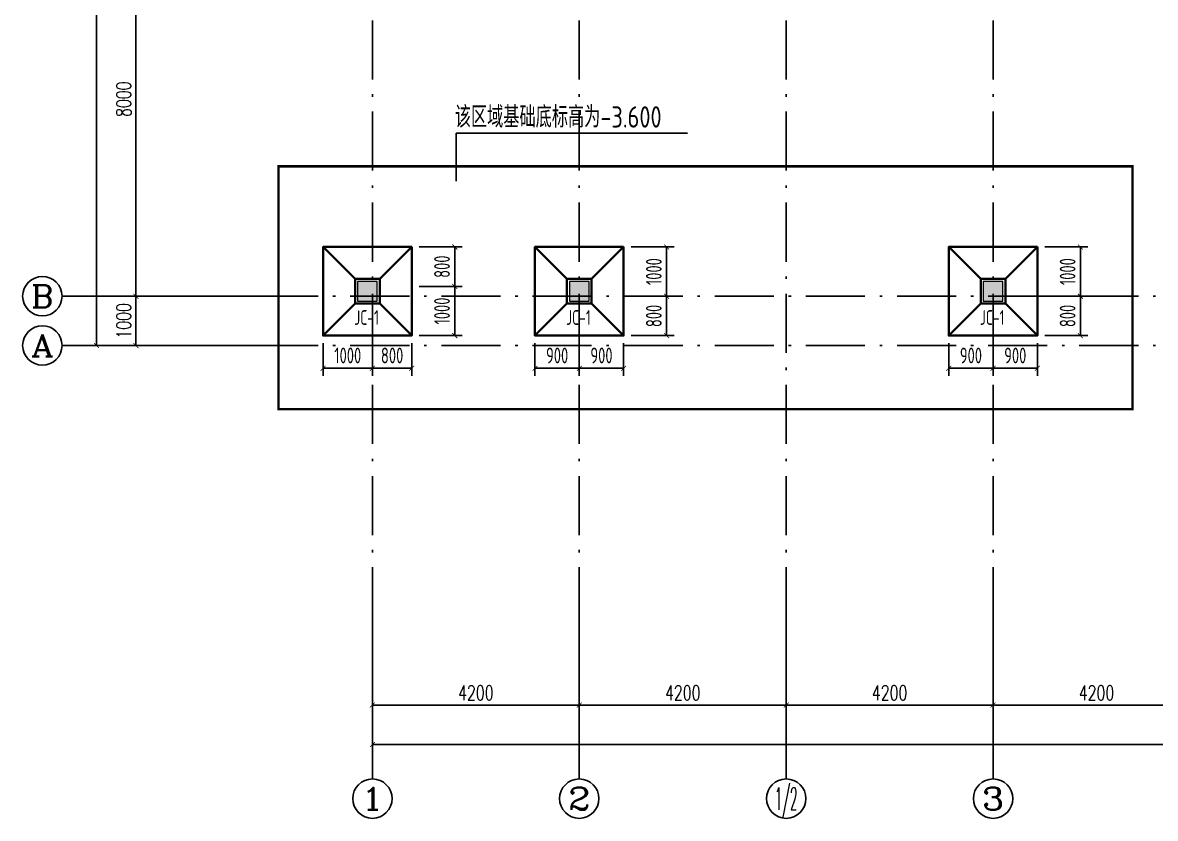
# Model space of a CAD drawing. Extents: x 169490 to 7584583, y -2399407 to 1374371.
# Drawn here: x 1391180 to 1414174, y 816511 to 832665 of the extents above; entities that cross this region are included whole.
import ezdxf
from ezdxf.enums import TextEntityAlignment as Align

# ---------------------------------------------------------------- set-up
doc = ezdxf.new("R2010")
doc.units = 0
doc.header["$LTSCALE"] = 100
for name, pattern in [('D3轴线点划线', [18.5, 12, -3, 0.5, -3]), ('DIVIDE2', [15.875, 6.35, -3.175, 0, -3.175, 0, -3.175]), ('HIDDEN', [0.375, 0.25, -0.125])]:
    doc.linetypes.add(name, pattern=pattern)
doc.layers.get('0').update_dxf_attribs({"linetype": 'CONTINUOUS'})
doc.layers.get('DEFPOINTS').update_dxf_attribs({"linetype": 'CONTINUOUS'})
for name, color, linetype in [('0P-标字', 7, 'CONTINUOUS'), ('10', 7, 'DIVIDE2'), ('AXIS', 3, 'CONTINUOUS'), ('AXIS_TEXT', 4, 'CONTINUOUS'), ('C-AXIS(轴号)', 3, 'CONTINUOUS'), ('C-AXIS-T(字)', 7, 'CONTINUOUS'), ('C-DOTE', 8, 'D3轴线点划线'), ('PUB_DIM', 3, 'CONTINUOUS'), ('PUB_TEXT', 4, 'CONTINUOUS'), ('S-COLU-HATCH', 251, 'CONTINUOUS'), ('S-SLAB-DIM', 92, 'CONTINUOUS')]:
    doc.layers.add(name, color=color, linetype=linetype)
doc.layers.add('S-COLU-LINE1', color=6, linetype='CONTINUOUS', lineweight=18)
doc.layers.add('独基', color=110, linetype='CONTINUOUS', lineweight=35)
doc.styles.add('_HZDX', font='tssdeng.shx', dxfattribs={"width": 0.8, "bigfont": 'tssdchn.shx'})
doc.styles.add('_TCH_AXIS', font='COMPLEX', dxfattribs={"bigfont": 'GBCBIG'})
doc.styles.add('_TCH_DIM_T3', font='SIMPLEX.shx', dxfattribs={"width": 0.705882, "bigfont": 'GBCBIG.shx'})
doc.styles.add('COMPLEX', font='COMPLEX')
doc.styles.add('TSSD_Dimension', font='Tssdeng.shx', dxfattribs={"width": 0.7, "bigfont": 'tssdchn.shx'})
doc.styles.add('X', font='tssdeng.shx', dxfattribs={"width": 0.7, "bigfont": 'hztxt.shx'})
doc.dimstyles.new('_TCH_ARCH&&100', dxfattribs={"dimtxt": 297.5, "dimasz": 100, "dimexe": 250, "dimexo": 300, "dimgap": 100, "dimtad": 1, "dimdec": 0, "dimzin": 0, "dimdsep": 46, "dimtxsty": '_TCH_DIM_T3', "dimblk": 'ARCHTICK', "dimcen": 0.09, "dimclrt": 7, "dimazin": 2, "dimtfac": 1, "dimtdec": 0, "dimtix": 1, "dimtmove": 2, "dimatfit": 3, "dimfxl": 1, "dimtolj": 1, "dimtzin": 0, "dimarcsym": 0})
doc.dimstyles.new('TSSD_100_100$0', dxfattribs={"dimtxt": 320, "dimasz": 100, "dimexe": 150, "dimexo": 150, "dimgap": 100, "dimtad": 1, "dimdec": 0, "dimzin": 0, "dimdsep": 46, "dimtxsty": 'TSSD_Dimension', "dimblk": 'ARCHTICK', "dimcen": 0, "dimclrt": 7, "dimadec": 1, "dimazin": 0, "dimtfac": 1, "dimtdec": 0, "dimtix": 1, "dimtmove": 2, "dimatfit": 3, "dimldrblk": '_TSDBK', "dimfxl": 1, "dimtolj": 1, "dimtzin": 0, "dimarcsym": 0})

# ---------------------------------------------------------------- blocks, each defined once
blk = doc.blocks.new('_ARCHTICK')
at = {"const_width": 0.15}
blk.add_lwpolyline([(-0.5, -0.5), (0.5, 0.5)], dxfattribs=at)
blk = doc.blocks.new('*D408')
at = {"layer": 'AXIS', "color": 0, "lineweight": -2, "transparency": 16777216}
for p, q in [((1398280, 821011), (1398280, 817761)), ((1453280, 821011), (1453280, 817761)), ((1398280, 818011), (1453280, 818011))]:
    blk.add_line(p, q, dxfattribs=at)
at = {"layer": 'DEFPOINTS', "color": 0, "transparency": 16777216}
for p in [(1398280, 821311), (1453280, 821311), (1453280, 818011)]:
    blk.add_point(p, dxfattribs=at)
at = {"layer": 'AXIS', "color": 0, "lineweight": -2, "transparency": 16777216, "xscale": 100, "yscale": 100, "zscale": 100, "rotation": 180}
blk.add_blockref('_ARCHTICK', (1398280, 818011), dxfattribs=at)
at = {"layer": 'AXIS', "color": 0, "lineweight": -2, "transparency": 16777216, "xscale": 100, "yscale": 100, "zscale": 100}
blk.add_blockref('_ARCHTICK', (1453280, 818011), dxfattribs=at)
at = {"layer": 'AXIS', "color": 7, "transparency": 16777216, "insert": (1425780, 818260), "char_height": 297.5, "attachment_point": 5, "style": '_TCH_DIM_T3'}
blk.add_mtext('\\A1;55000', dxfattribs=at)
blk = doc.blocks.new('*D416')
at = {"layer": 'AXIS', "color": 0, "lineweight": -2, "transparency": 16777216}
for p, q in [((1410880, 821011), (1410880, 818561)), ((1415080, 821011), (1415080, 818561)), ((1410880, 818811), (1415080, 818811))]:
    blk.add_line(p, q, dxfattribs=at)
at = {"layer": 'DEFPOINTS', "color": 0, "transparency": 16777216}
for p in [(1410880, 821311), (1415080, 821311), (1415080, 818811)]:
    blk.add_point(p, dxfattribs=at)
at = {"layer": 'AXIS', "color": 0, "lineweight": -2, "transparency": 16777216, "xscale": 100, "yscale": 100, "zscale": 100, "rotation": 180}
blk.add_blockref('_ARCHTICK', (1410880, 818811), dxfattribs=at)
at = {"layer": 'AXIS', "color": 0, "lineweight": -2, "transparency": 16777216, "xscale": 100, "yscale": 100, "zscale": 100}
blk.add_blockref('_ARCHTICK', (1415080, 818811), dxfattribs=at)
at = {"layer": 'AXIS', "color": 7, "transparency": 16777216, "insert": (1412980, 819060), "char_height": 297.5, "attachment_point": 5, "style": '_TCH_DIM_T3'}
blk.add_mtext('\\A1;4200', dxfattribs=at)
blk = doc.blocks.new('*D417')
at = {"layer": 'AXIS', "color": 0, "lineweight": -2, "transparency": 16777216}
for p, q in [((1406680, 821011), (1406680, 818561)), ((1410880, 821011), (1410880, 818561)), ((1406680, 818811), (1410880, 818811))]:
    blk.add_line(p, q, dxfattribs=at)
at = {"layer": 'DEFPOINTS', "color": 0, "transparency": 16777216}
for p in [(1406680, 821311), (1410880, 821311), (1410880, 818811)]:
    blk.add_point(p, dxfattribs=at)
at = {"layer": 'AXIS', "color": 0, "lineweight": -2, "transparency": 16777216, "xscale": 100, "yscale": 100, "zscale": 100, "rotation": 180}
blk.add_blockref('_ARCHTICK', (1406680, 818811), dxfattribs=at)
at = {"layer": 'AXIS', "color": 0, "lineweight": -2, "transparency": 16777216, "xscale": 100, "yscale": 100, "zscale": 100}
blk.add_blockref('_ARCHTICK', (1410880, 818811), dxfattribs=at)
at = {"layer": 'AXIS', "color": 7, "transparency": 16777216, "insert": (1408780, 819060), "char_height": 297.5, "attachment_point": 5, "style": '_TCH_DIM_T3'}
blk.add_mtext('\\A1;4200', dxfattribs=at)
blk = doc.blocks.new('*D418')
at = {"layer": 'AXIS', "color": 0, "lineweight": -2, "transparency": 16777216}
for p, q in [((1402480, 821011), (1402480, 818561)), ((1406680, 821011), (1406680, 818561)), ((1402480, 818811), (1406680, 818811))]:
    blk.add_line(p, q, dxfattribs=at)
at = {"layer": 'DEFPOINTS', "color": 0, "transparency": 16777216}
for p in [(1402480, 821311), (1406680, 821311), (1406680, 818811)]:
    blk.add_point(p, dxfattribs=at)
at = {"layer": 'AXIS', "color": 0, "lineweight": -2, "transparency": 16777216, "xscale": 100, "yscale": 100, "zscale": 100, "rotation": 180}
blk.add_blockref('_ARCHTICK', (1402480, 818811), dxfattribs=at)
at = {"layer": 'AXIS', "color": 0, "lineweight": -2, "transparency": 16777216, "xscale": 100, "yscale": 100, "zscale": 100}
blk.add_blockref('_ARCHTICK', (1406680, 818811), dxfattribs=at)
at = {"layer": 'AXIS', "color": 7, "transparency": 16777216, "insert": (1404580, 819060), "char_height": 297.5, "attachment_point": 5, "style": '_TCH_DIM_T3'}
blk.add_mtext('\\A1;4200', dxfattribs=at)
blk = doc.blocks.new('*D419')
at = {"layer": 'AXIS', "color": 0, "lineweight": -2, "transparency": 16777216}
for p, q in [((1398280, 821011), (1398280, 818561)), ((1402480, 821011), (1402480, 818561)), ((1398280, 818811), (1402480, 818811))]:
    blk.add_line(p, q, dxfattribs=at)
at = {"layer": 'DEFPOINTS', "color": 0, "transparency": 16777216}
for p in [(1398280, 821311), (1402480, 821311), (1402480, 818811)]:
    blk.add_point(p, dxfattribs=at)
at = {"layer": 'AXIS', "color": 0, "lineweight": -2, "transparency": 16777216, "xscale": 100, "yscale": 100, "zscale": 100, "rotation": 180}
blk.add_blockref('_ARCHTICK', (1398280, 818811), dxfattribs=at)
at = {"layer": 'AXIS', "color": 0, "lineweight": -2, "transparency": 16777216, "xscale": 100, "yscale": 100, "zscale": 100}
blk.add_blockref('_ARCHTICK', (1402480, 818811), dxfattribs=at)
at = {"layer": 'AXIS', "color": 7, "transparency": 16777216, "insert": (1400380, 819060), "char_height": 297.5, "attachment_point": 5, "style": '_TCH_DIM_T3'}
blk.add_mtext('\\A1;4200', dxfattribs=at)
blk = doc.blocks.new('*D438')
at = {"layer": 'AXIS', "color": 0, "lineweight": -2, "transparency": 16777216}
for p, q in [((1395680, 843511), (1392430, 843511)), ((1392680, 826111), (1392680, 843511)), ((1395680, 826111), (1392430, 826111))]:
    blk.add_line(p, q, dxfattribs=at)
at = {"layer": 'DEFPOINTS', "color": 0, "transparency": 16777216}
for p in [(1392680, 843511), (1395980, 843511), (1395980, 826111)]:
    blk.add_point(p, dxfattribs=at)
at = {"layer": 'AXIS', "color": 0, "lineweight": -2, "transparency": 16777216, "xscale": 100, "yscale": 100, "zscale": 100}
for p, rotation in [((1392680, 843511), 90), ((1392680, 826111), 270)]:
    blk.add_blockref('_ARCHTICK', p, dxfattribs=dict(at, rotation=rotation))
at = {"layer": 'AXIS', "color": 7, "transparency": 16777216, "insert": (1392431, 834811), "char_height": 297.5, "attachment_point": 5, "rotation": 90, "style": '_TCH_DIM_T3'}
blk.add_mtext('\\A1;17400', dxfattribs=at)
blk = doc.blocks.new('*D441')
at = {"layer": 'AXIS', "color": 0, "lineweight": -2, "transparency": 16777216}
for p, q in [((1395680, 835111), (1393230, 835111)), ((1393480, 827111), (1393480, 835111)), ((1395680, 827111), (1393230, 827111))]:
    blk.add_line(p, q, dxfattribs=at)
at = {"layer": 'DEFPOINTS', "color": 0, "transparency": 16777216}
for p in [(1393480, 835111), (1395980, 835111), (1395980, 827111)]:
    blk.add_point(p, dxfattribs=at)
at = {"layer": 'AXIS', "color": 0, "lineweight": -2, "transparency": 16777216, "xscale": 100, "yscale": 100, "zscale": 100}
for p, rotation in [((1393480, 835111), 90), ((1393480, 827111), 270)]:
    blk.add_blockref('_ARCHTICK', p, dxfattribs=dict(at, rotation=rotation))
at = {"layer": 'AXIS', "color": 7, "transparency": 16777216, "insert": (1393231, 831111), "char_height": 297.5, "attachment_point": 5, "rotation": 90, "style": '_TCH_DIM_T3'}
blk.add_mtext('\\A1;8000', dxfattribs=at)
blk = doc.blocks.new('*D442')
at = {"layer": 'AXIS', "color": 0, "lineweight": -2, "transparency": 16777216}
for p, q in [((1395680, 827111), (1393230, 827111)), ((1393480, 826111), (1393480, 827111)), ((1395680, 826111), (1393230, 826111))]:
    blk.add_line(p, q, dxfattribs=at)
at = {"layer": 'DEFPOINTS', "color": 0, "transparency": 16777216}
for p in [(1393480, 827111), (1395980, 827111), (1395980, 826111)]:
    blk.add_point(p, dxfattribs=at)
at = {"layer": 'AXIS', "color": 0, "lineweight": -2, "transparency": 16777216, "xscale": 100, "yscale": 100, "zscale": 100}
for p, rotation in [((1393480, 827111), 90), ((1393480, 826111), 270)]:
    blk.add_blockref('_ARCHTICK', p, dxfattribs=dict(at, rotation=rotation))
at = {"layer": 'AXIS', "color": 7, "transparency": 16777216, "insert": (1393231, 826611), "char_height": 297.5, "attachment_point": 5, "rotation": 90, "style": '_TCH_DIM_T3'}
blk.add_mtext('\\A1;1000', dxfattribs=at)
blk = doc.blocks.new('_AXISO')
blk.add_circle((0, 0), 0.5)
at = {"layer": 'AXIS_TEXT', "style": 'COMPLEX', "width": 1.041667}
blk.add_attdef('A', text='', height=0.56, dxfattribs=at).set_placement((-0.25, -0.28), (0.25, -0.28), align=Align.FIT)
blk = doc.blocks.new('*D489')
at = {"layer": 'DEFPOINTS', "color": 0, "ltscale": 10, "transparency": 16777216}
for p in [(1398280, 826311), (1399080, 826311), (1398280, 825648)]:
    blk.add_point(p, dxfattribs=at)
at = {"layer": 'S-SLAB-DIM', "color": 0, "lineweight": -2, "ltscale": 10, "transparency": 16777216}
for p, q in [((1398280, 826161), (1398280, 825498)), ((1399080, 826161), (1399080, 825498)), ((1399080, 825648), (1398280, 825648))]:
    blk.add_line(p, q, dxfattribs=at)
at = {"layer": 'S-SLAB-DIM', "color": 0, "lineweight": -2, "ltscale": 10, "transparency": 16777216, "xscale": 100, "yscale": 100, "zscale": 100, "rotation": 180}
blk.add_blockref('_ARCHTICK', (1398280, 825648), dxfattribs=at)
at = {"layer": 'S-SLAB-DIM', "color": 0, "lineweight": -2, "ltscale": 10, "transparency": 16777216, "xscale": 100, "yscale": 100, "zscale": 100}
blk.add_blockref('_ARCHTICK', (1399080, 825648), dxfattribs=at)
at = {"layer": 'S-SLAB-DIM', "color": 7, "ltscale": 10, "transparency": 16777216, "insert": (1398680, 825908), "char_height": 320, "attachment_point": 5, "style": 'TSSD_Dimension'}
blk.add_mtext('\\A1;800', dxfattribs=at)
blk = doc.blocks.new('_TSDBK')
blk.add_line((-1, 0), (0, 0))
at = {"const_width": 0.5}
blk.add_lwpolyline([(-0.7, -0.7), (0.7, 0.7)], dxfattribs=at)
blk = doc.blocks.new('*D490')
at = {"layer": 'DEFPOINTS', "color": 0, "ltscale": 10, "transparency": 16777216}
for p in [(1399080, 827311), (1399953, 827311), (1399080, 826311)]:
    blk.add_point(p, dxfattribs=at)
at = {"layer": 'S-SLAB-DIM', "color": 0, "lineweight": -2, "ltscale": 10, "transparency": 16777216}
for p, q in [((1399230, 827311), (1400103, 827311)), ((1399953, 826311), (1399953, 827311)), ((1399230, 826311), (1400103, 826311))]:
    blk.add_line(p, q, dxfattribs=at)
at = {"layer": 'S-SLAB-DIM', "color": 0, "lineweight": -2, "ltscale": 10, "transparency": 16777216, "xscale": 100, "yscale": 100, "zscale": 100}
for p, rotation in [((1399953, 827311), 90), ((1399953, 826311), 270)]:
    blk.add_blockref('_ARCHTICK', p, dxfattribs=dict(at, rotation=rotation))
at = {"layer": 'S-SLAB-DIM', "color": 7, "ltscale": 10, "transparency": 16777216, "insert": (1399693, 826811), "char_height": 320, "attachment_point": 5, "rotation": 90, "style": 'TSSD_Dimension'}
blk.add_mtext('\\A1;1000', dxfattribs=at)
blk = doc.blocks.new('*D491')
at = {"layer": 'DEFPOINTS', "color": 0, "ltscale": 10, "transparency": 16777216}
for p in [(1397280, 826311), (1398280, 826311), (1397280, 825648)]:
    blk.add_point(p, dxfattribs=at)
at = {"layer": 'S-SLAB-DIM', "color": 0, "lineweight": -2, "ltscale": 10, "transparency": 16777216}
for p, q in [((1397280, 826161), (1397280, 825498)), ((1398280, 826161), (1398280, 825498)), ((1398280, 825648), (1397280, 825648))]:
    blk.add_line(p, q, dxfattribs=at)
at = {"layer": 'S-SLAB-DIM', "color": 0, "lineweight": -2, "ltscale": 10, "transparency": 16777216, "xscale": 100, "yscale": 100, "zscale": 100, "rotation": 180}
blk.add_blockref('_ARCHTICK', (1397280, 825648), dxfattribs=at)
at = {"layer": 'S-SLAB-DIM', "color": 0, "lineweight": -2, "ltscale": 10, "transparency": 16777216, "xscale": 100, "yscale": 100, "zscale": 100}
blk.add_blockref('_ARCHTICK', (1398280, 825648), dxfattribs=at)
at = {"layer": 'S-SLAB-DIM', "color": 7, "ltscale": 10, "transparency": 16777216, "insert": (1397780, 825908), "char_height": 320, "attachment_point": 5, "style": 'TSSD_Dimension'}
blk.add_mtext('\\A1;1000', dxfattribs=at)
blk = doc.blocks.new('*D492')
at = {"layer": 'DEFPOINTS', "color": 0, "ltscale": 10, "transparency": 16777216}
for p in [(1399080, 828111), (1399953, 828111), (1399080, 827311)]:
    blk.add_point(p, dxfattribs=at)
at = {"layer": 'S-SLAB-DIM', "color": 0, "lineweight": -2, "ltscale": 10, "transparency": 16777216}
for p, q in [((1399230, 828111), (1400103, 828111)), ((1399953, 827311), (1399953, 828111)), ((1399230, 827311), (1400103, 827311))]:
    blk.add_line(p, q, dxfattribs=at)
at = {"layer": 'S-SLAB-DIM', "color": 0, "lineweight": -2, "ltscale": 10, "transparency": 16777216, "xscale": 100, "yscale": 100, "zscale": 100}
for p, rotation in [((1399953, 828111), 90), ((1399953, 827311), 270)]:
    blk.add_blockref('_ARCHTICK', p, dxfattribs=dict(at, rotation=rotation))
at = {"layer": 'S-SLAB-DIM', "color": 7, "ltscale": 10, "transparency": 16777216, "insert": (1399693, 827711), "char_height": 320, "attachment_point": 5, "rotation": 90, "style": 'TSSD_Dimension'}
blk.add_mtext('\\A1;800', dxfattribs=at)
blk = doc.blocks.new('*D493')
at = {"layer": 'DEFPOINTS', "color": 0, "ltscale": 10, "transparency": 16777216}
for p in [(1403380, 827111), (1404253, 827111), (1403380, 826311)]:
    blk.add_point(p, dxfattribs=at)
at = {"layer": 'S-SLAB-DIM', "color": 0, "lineweight": -2, "ltscale": 10, "transparency": 16777216}
for p, q in [((1403530, 827111), (1404403, 827111)), ((1404253, 826311), (1404253, 827111)), ((1403530, 826311), (1404403, 826311))]:
    blk.add_line(p, q, dxfattribs=at)
at = {"layer": 'S-SLAB-DIM', "color": 0, "lineweight": -2, "ltscale": 10, "transparency": 16777216, "xscale": 100, "yscale": 100, "zscale": 100}
for p, rotation in [((1404253, 827111), 90), ((1404253, 826311), 270)]:
    blk.add_blockref('_ARCHTICK', p, dxfattribs=dict(at, rotation=rotation))
at = {"layer": 'S-SLAB-DIM', "color": 7, "ltscale": 10, "transparency": 16777216, "insert": (1403993, 826711), "char_height": 320, "attachment_point": 5, "rotation": 90, "style": 'TSSD_Dimension'}
blk.add_mtext('\\A1;800', dxfattribs=at)
blk = doc.blocks.new('*D494')
at = {"layer": 'DEFPOINTS', "color": 0, "ltscale": 10, "transparency": 16777216}
for p in [(1402480, 826311), (1403380, 826311), (1402480, 825648)]:
    blk.add_point(p, dxfattribs=at)
at = {"layer": 'S-SLAB-DIM', "color": 0, "lineweight": -2, "ltscale": 10, "transparency": 16777216}
for p, q in [((1402480, 826161), (1402480, 825498)), ((1403380, 826161), (1403380, 825498)), ((1403380, 825648), (1402480, 825648))]:
    blk.add_line(p, q, dxfattribs=at)
at = {"layer": 'S-SLAB-DIM', "color": 0, "lineweight": -2, "ltscale": 10, "transparency": 16777216, "xscale": 100, "yscale": 100, "zscale": 100, "rotation": 180}
blk.add_blockref('_ARCHTICK', (1402480, 825648), dxfattribs=at)
at = {"layer": 'S-SLAB-DIM', "color": 0, "lineweight": -2, "ltscale": 10, "transparency": 16777216, "xscale": 100, "yscale": 100, "zscale": 100}
blk.add_blockref('_ARCHTICK', (1403380, 825648), dxfattribs=at)
at = {"layer": 'S-SLAB-DIM', "color": 7, "ltscale": 10, "transparency": 16777216, "insert": (1402930, 825908), "char_height": 320, "attachment_point": 5, "style": 'TSSD_Dimension'}
blk.add_mtext('\\A1;900', dxfattribs=at)
blk = doc.blocks.new('*D495')
at = {"layer": 'DEFPOINTS', "color": 0, "ltscale": 10, "transparency": 16777216}
for p in [(1411780, 827111), (1412653, 827111), (1411780, 826311)]:
    blk.add_point(p, dxfattribs=at)
at = {"layer": 'S-SLAB-DIM', "color": 0, "lineweight": -2, "ltscale": 10, "transparency": 16777216}
for p, q in [((1411930, 827111), (1412803, 827111)), ((1412653, 826311), (1412653, 827111)), ((1411930, 826311), (1412803, 826311))]:
    blk.add_line(p, q, dxfattribs=at)
at = {"layer": 'S-SLAB-DIM', "color": 0, "lineweight": -2, "ltscale": 10, "transparency": 16777216, "xscale": 100, "yscale": 100, "zscale": 100}
for p, rotation in [((1412653, 827111), 90), ((1412653, 826311), 270)]:
    blk.add_blockref('_ARCHTICK', p, dxfattribs=dict(at, rotation=rotation))
at = {"layer": 'S-SLAB-DIM', "color": 7, "ltscale": 10, "transparency": 16777216, "insert": (1412393, 826711), "char_height": 320, "attachment_point": 5, "rotation": 90, "style": 'TSSD_Dimension'}
blk.add_mtext('\\A1;800', dxfattribs=at)
blk = doc.blocks.new('*D496')
at = {"layer": 'DEFPOINTS', "color": 0, "ltscale": 10, "transparency": 16777216}
for p in [(1410880, 826311), (1411780, 826311), (1410880, 825648)]:
    blk.add_point(p, dxfattribs=at)
at = {"layer": 'S-SLAB-DIM', "color": 0, "lineweight": -2, "ltscale": 10, "transparency": 16777216}
for p, q in [((1410880, 826161), (1410880, 825498)), ((1411780, 826161), (1411780, 825498)), ((1411780, 825648), (1410880, 825648))]:
    blk.add_line(p, q, dxfattribs=at)
at = {"layer": 'S-SLAB-DIM', "color": 0, "lineweight": -2, "ltscale": 10, "transparency": 16777216, "xscale": 100, "yscale": 100, "zscale": 100, "rotation": 180}
blk.add_blockref('_ARCHTICK', (1410880, 825648), dxfattribs=at)
at = {"layer": 'S-SLAB-DIM', "color": 0, "lineweight": -2, "ltscale": 10, "transparency": 16777216, "xscale": 100, "yscale": 100, "zscale": 100}
blk.add_blockref('_ARCHTICK', (1411780, 825648), dxfattribs=at)
at = {"layer": 'S-SLAB-DIM', "color": 7, "ltscale": 10, "transparency": 16777216, "insert": (1411330, 825908), "char_height": 320, "attachment_point": 5, "style": 'TSSD_Dimension'}
blk.add_mtext('\\A1;900', dxfattribs=at)
blk = doc.blocks.new('*D497')
at = {"layer": 'DEFPOINTS', "color": 0, "ltscale": 10, "transparency": 16777216}
for p in [(1401580, 826311), (1402480, 826311), (1401580, 825648)]:
    blk.add_point(p, dxfattribs=at)
at = {"layer": 'S-SLAB-DIM', "color": 0, "lineweight": -2, "ltscale": 10, "transparency": 16777216}
for p, q in [((1401580, 826161), (1401580, 825498)), ((1402480, 826161), (1402480, 825498)), ((1402480, 825648), (1401580, 825648))]:
    blk.add_line(p, q, dxfattribs=at)
at = {"layer": 'S-SLAB-DIM', "color": 0, "lineweight": -2, "ltscale": 10, "transparency": 16777216, "xscale": 100, "yscale": 100, "zscale": 100, "rotation": 180}
blk.add_blockref('_ARCHTICK', (1401580, 825648), dxfattribs=at)
at = {"layer": 'S-SLAB-DIM', "color": 0, "lineweight": -2, "ltscale": 10, "transparency": 16777216, "xscale": 100, "yscale": 100, "zscale": 100}
blk.add_blockref('_ARCHTICK', (1402480, 825648), dxfattribs=at)
at = {"layer": 'S-SLAB-DIM', "color": 7, "ltscale": 10, "transparency": 16777216, "insert": (1402030, 825908), "char_height": 320, "attachment_point": 5, "style": 'TSSD_Dimension'}
blk.add_mtext('\\A1;900', dxfattribs=at)
blk = doc.blocks.new('*D498')
at = {"layer": 'DEFPOINTS', "color": 0, "ltscale": 10, "transparency": 16777216}
for p in [(1403380, 828111), (1404253, 828111), (1403380, 827111)]:
    blk.add_point(p, dxfattribs=at)
at = {"layer": 'S-SLAB-DIM', "color": 0, "lineweight": -2, "ltscale": 10, "transparency": 16777216}
for p, q in [((1403530, 828111), (1404403, 828111)), ((1404253, 827111), (1404253, 828111)), ((1403530, 827111), (1404403, 827111))]:
    blk.add_line(p, q, dxfattribs=at)
at = {"layer": 'S-SLAB-DIM', "color": 0, "lineweight": -2, "ltscale": 10, "transparency": 16777216, "xscale": 100, "yscale": 100, "zscale": 100}
for p, rotation in [((1404253, 828111), 90), ((1404253, 827111), 270)]:
    blk.add_blockref('_ARCHTICK', p, dxfattribs=dict(at, rotation=rotation))
at = {"layer": 'S-SLAB-DIM', "color": 7, "ltscale": 10, "transparency": 16777216, "insert": (1403993, 827611), "char_height": 320, "attachment_point": 5, "rotation": 90, "style": 'TSSD_Dimension'}
blk.add_mtext('\\A1;1000', dxfattribs=at)
blk = doc.blocks.new('*D499')
at = {"layer": 'DEFPOINTS', "color": 0, "ltscale": 10, "transparency": 16777216}
for p in [(1409980, 826311), (1410880, 826311), (1409980, 825648)]:
    blk.add_point(p, dxfattribs=at)
at = {"layer": 'S-SLAB-DIM', "color": 0, "lineweight": -2, "ltscale": 10, "transparency": 16777216}
for p, q in [((1409980, 826161), (1409980, 825498)), ((1410880, 826161), (1410880, 825498)), ((1410880, 825648), (1409980, 825648))]:
    blk.add_line(p, q, dxfattribs=at)
at = {"layer": 'S-SLAB-DIM', "color": 0, "lineweight": -2, "ltscale": 10, "transparency": 16777216, "xscale": 100, "yscale": 100, "zscale": 100, "rotation": 180}
blk.add_blockref('_ARCHTICK', (1409980, 825648), dxfattribs=at)
at = {"layer": 'S-SLAB-DIM', "color": 0, "lineweight": -2, "ltscale": 10, "transparency": 16777216, "xscale": 100, "yscale": 100, "zscale": 100}
blk.add_blockref('_ARCHTICK', (1410880, 825648), dxfattribs=at)
at = {"layer": 'S-SLAB-DIM', "color": 7, "ltscale": 10, "transparency": 16777216, "insert": (1410430, 825908), "char_height": 320, "attachment_point": 5, "style": 'TSSD_Dimension'}
blk.add_mtext('\\A1;900', dxfattribs=at)
blk = doc.blocks.new('*D500')
at = {"layer": 'DEFPOINTS', "color": 0, "ltscale": 10, "transparency": 16777216}
for p in [(1411780, 828111), (1412653, 828111), (1411780, 827111)]:
    blk.add_point(p, dxfattribs=at)
at = {"layer": 'S-SLAB-DIM', "color": 0, "lineweight": -2, "ltscale": 10, "transparency": 16777216}
for p, q in [((1411930, 828111), (1412803, 828111)), ((1412653, 827111), (1412653, 828111)), ((1411930, 827111), (1412803, 827111))]:
    blk.add_line(p, q, dxfattribs=at)
at = {"layer": 'S-SLAB-DIM', "color": 0, "lineweight": -2, "ltscale": 10, "transparency": 16777216, "xscale": 100, "yscale": 100, "zscale": 100}
for p, rotation in [((1412653, 828111), 90), ((1412653, 827111), 270)]:
    blk.add_blockref('_ARCHTICK', p, dxfattribs=dict(at, rotation=rotation))
at = {"layer": 'S-SLAB-DIM', "color": 7, "ltscale": 10, "transparency": 16777216, "insert": (1412393, 827611), "char_height": 320, "attachment_point": 5, "rotation": 90, "style": 'TSSD_Dimension'}
blk.add_mtext('\\A1;1000', dxfattribs=at)

msp = doc.modelspace()

# ---------------------------------------------------------------- hatches: boundary and pattern name
at = {"layer": 'S-COLU-HATCH', "ltscale": 10}
h = msp.add_hatch(color=256, dxfattribs=at)
h.dxf.hatch_style = 1
h.paths.add_polyline_path([(1398379.8, 827411.1), (1397979.8, 827411.1), (1397979.8, 827011.1), (1398379.8, 827011.1)])
h = msp.add_hatch(color=256, dxfattribs=at)
h.dxf.hatch_style = 1
h.paths.add_polyline_path([(1402679.8, 827411.1), (1402279.8, 827411.1), (1402279.8, 827011.1), (1402679.8, 827011.1)])
h = msp.add_hatch(color=256, dxfattribs=at)
h.dxf.hatch_style = 1
h.paths.add_polyline_path([(1411079.8, 827411.1), (1410679.8, 827411.1), (1410679.8, 827011.1), (1411079.8, 827011.1)])

# ---------------------------------------------------------------- linework, layer by layer
at = {"layer": '10', "ltscale": 10}
for p, q in [((1399980.3, 829450.3), (1399980.3, 830421.5)), ((1399980.3, 830421.5), (1404674.2, 830421.5))]:
    msp.add_line(p, q, dxfattribs=at)
at = {"layer": 'C-AXIS(轴号)'}
for p, q in [((1395979.8, 827111.1), (1391979.8, 827111.1)), ((1395979.8, 826111.1), (1391979.8, 826111.1)), ((1398279.8, 821311.1), (1398279.8, 817311.1)), ((1402479.8, 821311.1), (1402479.8, 817311.1)), ((1406679.8, 821311.1), (1406679.8, 817311.1)), ((1410879.8, 821311.1), (1410879.8, 817311.1))]:
    msp.add_line(p, q, dxfattribs=at)
at = {"layer": 'C-DOTE'}
for p, q in [((1398279.8, 847511.1), (1398279.8, 821311.1)), ((1402479.8, 847511.1), (1402479.8, 821311.1)), ((1406679.8, 847511.1), (1406679.8, 821311.1)), ((1410879.8, 847511.1), (1410879.8, 821311.1)), ((1395979.8, 827111.1), (1427679.8, 827111.1)), ((1395979.8, 826111.1), (1454395.1, 826111.1))]:
    msp.add_line(p, q, dxfattribs=at)
at = {"layer": 'PUB_DIM', "color": 1, "linetype": 'HIDDEN', "ltscale": 20, "const_width": 50}
msp.add_lwpolyline([(1396374.1, 829748.1), (1413712.2, 829748.1), (1413712.2, 824816.3), (1396374.1, 824816.3)], close=True, dxfattribs=at)
at = {"layer": 'S-COLU-LINE1'}
for points in [[(1398379.8, 827411.1), (1397979.8, 827411.1), (1397979.8, 827011.1), (1398379.8, 827011.1)], [(1402679.8, 827411.1), (1402279.8, 827411.1), (1402279.8, 827011.1), (1402679.8, 827011.1)], [(1411079.8, 827411.1), (1410679.8, 827411.1), (1410679.8, 827011.1), (1411079.8, 827011.1)]]:
    msp.add_lwpolyline(points, close=True, dxfattribs=at)
at = {"layer": '独基', "color": 32}
for p, q in [((1397929.8, 827461.1), (1397279.8, 828111.1)), ((1398429.8, 827461.1), (1399079.8, 828111.1)), ((1402229.8, 827461.1), (1401579.8, 828111.1)), ((1402729.8, 827461.1), (1403379.8, 828111.1)), ((1410629.8, 827461.1), (1409979.8, 828111.1)), ((1411129.8, 827461.1), (1411779.8, 828111.1)), ((1397929.8, 826961.1), (1397279.8, 826311.1)), ((1398429.8, 826961.1), (1399079.8, 826311.1)), ((1402229.8, 826961.1), (1401579.8, 826311.1)), ((1402729.8, 826961.1), (1403379.8, 826311.1)), ((1410629.8, 826961.1), (1409979.8, 826311.1)), ((1411129.8, 826961.1), (1411779.8, 826311.1))]:
    msp.add_line(p, q, dxfattribs=at)
for points in [[(1399079.8, 828111.1), (1397279.8, 828111.1), (1397279.8, 826311.1), (1399079.8, 826311.1)], [(1403379.8, 828111.1), (1401579.8, 828111.1), (1401579.8, 826311.1), (1403379.8, 826311.1)], [(1411779.8, 828111.1), (1409979.8, 828111.1), (1409979.8, 826311.1), (1411779.8, 826311.1)], [(1398429.8, 827461.1), (1397929.8, 827461.1), (1397929.8, 826961.1), (1398429.8, 826961.1)], [(1402729.8, 827461.1), (1402229.8, 827461.1), (1402229.8, 826961.1), (1402729.8, 826961.1)], [(1411129.8, 827461.1), (1410629.8, 827461.1), (1410629.8, 826961.1), (1411129.8, 826961.1)]]:
    msp.add_lwpolyline(points, close=True, dxfattribs=at)

# ---------------------------------------------------------------- block references
at = {"layer": 'C-AXIS(轴号)'}
ref = msp.add_blockref('_AXISO', (1391579.8, 827111.1), dxfattribs=dict(at, xscale=800, yscale=800, zscale=800))
ref.add_attrib('A', 'B', dxfattribs={"layer": 'C-AXIS-T(字)', "height": 452.5, "style": '_TCH_AXIS', "width": 1.235294}).set_placement((1391353.5, 826884.8), (1391806.1, 826884.8), align=Align.FIT)
ref = msp.add_blockref('_AXISO', (1391579.8, 826111.1), dxfattribs=dict(at, xscale=800, yscale=800, zscale=800))
ref.add_attrib('A', 'A', dxfattribs={"layer": 'C-AXIS-T(字)', "height": 452.5, "style": '_TCH_AXIS', "width": 1.166667}).set_placement((1391353.5, 825884.8), (1391806.1, 825884.8), align=Align.FIT)
ref = msp.add_blockref('_AXISO', (1398279.8, 816911.1), dxfattribs=dict(at, xscale=800, yscale=800, zscale=800))
ref.add_attrib('A', '1', dxfattribs={"layer": 'C-AXIS-T(字)', "height": 452.5, "style": '_TCH_AXIS', "width": 2.333333}).set_placement((1398053.5, 816684.8), (1398506.1, 816684.8), align=Align.FIT)
ref = msp.add_blockref('_AXISO', (1402479.8, 816911.1), dxfattribs=dict(at, xscale=800, yscale=800, zscale=800))
ref.add_attrib('A', '2', dxfattribs={"layer": 'C-AXIS-T(字)', "height": 452.5, "style": '_TCH_AXIS', "width": 1.5}).set_placement((1402253.5, 816684.8), (1402706.1, 816684.8), align=Align.FIT)
ref = msp.add_blockref('_AXISO', (1406679.8, 816911.1), dxfattribs=dict(at, xscale=800, yscale=800, zscale=800))
ref.add_attrib('A', '1/2', dxfattribs={"layer": 'C-AXIS-T(字)', "height": 452.55, "style": '_TCH_AXIS', "width": 0.411765}).set_placement((1406453.5, 816684.8), (1406906.1, 816684.8), align=Align.FIT)
ref = msp.add_blockref('_AXISO', (1410879.8, 816911.1), dxfattribs=dict(at, xscale=800, yscale=800, zscale=800))
ref.add_attrib('A', '3', dxfattribs={"layer": 'C-AXIS-T(字)', "height": 452.5, "style": '_TCH_AXIS', "width": 1.5}).set_placement((1410653.5, 816684.8), (1411106.1, 816684.8), align=Align.FIT)

# ---------------------------------------------------------------- texts
at = {"layer": '0P-标字', "color": 80, "linetype": 'Continuous', "style": 'X', "width": 0.7}
for p in [(1397911.5, 826439.3, 3000), (1402211.5, 826439.3, 3000), (1410611.5, 826439.3, 3000)]:
    msp.add_text('JC-1', height=300, dxfattribs=at).set_placement(p, align=Align.BOTTOM_LEFT)
at = {"layer": 'PUB_TEXT', "color": 0, "style": '_HZDX', "width": 0.8}
msp.add_text('该区域基础底标高为-3.600', height=432, dxfattribs=at).set_placement((1399952.3, 830535))

# ---------------------------------------------------------------- dimensions: what is measured, and where the dimension line sits
at = {"layer": 'AXIS'}
for p1, p2, distance, picture, middle in [((1395979.8, 826111.1), (1395979.8, 843511.1), 3300, '*D438', (1392431, 834811.1)), ((1395979.8, 827111.1), (1395979.8, 835111.1), 2500, '*D441', (1393231, 831111.1)), ((1395979.8, 826111.1), (1395979.8, 827111.1), 2500, '*D442', (1393231, 826611.1)), ((1398279.8, 821311.1), (1453279.8, 821311.1), -3300, '*D408', (1425779.8, 818259.9)), ((1398279.8, 821311.1), (1402479.8, 821311.1), -2500, '*D419', (1400379.8, 819059.9)), ((1402479.8, 821311.1), (1406679.8, 821311.1), -2500, '*D418', (1404579.8, 819059.9)), ((1406679.8, 821311.1), (1410879.8, 821311.1), -2500, '*D417', (1408779.8, 819059.9)), ((1410879.8, 821311.1), (1415079.8, 821311.1), -2500, '*D416', (1412979.8, 819059.9))]:
    dim = msp.add_aligned_dim(p1=p1, p2=p2, distance=distance, dimstyle='_TCH_ARCH&&100', dxfattribs=at)
    dim.commit()
    dim.dimension.update_dxf_attribs({"geometry": picture, "text_midpoint": middle})
at = {"layer": 'S-SLAB-DIM', "ltscale": 10}
for base, p1, p2, picture, middle in [((1399953.4, 828111.1), (1399079.8, 827311.1), (1399079.8, 828111.1), '*D492', (1399693.4, 827711.1)), ((1404253.4, 828111.1), (1403379.8, 827111.1), (1403379.8, 828111.1), '*D498', (1403993.4, 827611.1)), ((1412653.4, 828111.1), (1411779.8, 827111.1), (1411779.8, 828111.1), '*D500', (1412393.4, 827611.1)), ((1399953.4, 827311.1), (1399079.8, 826311.1), (1399079.8, 827311.1), '*D490', (1399693.4, 826811.1)), ((1404253.4, 827111.1), (1403379.8, 826311.1), (1403379.8, 827111.1), '*D493', (1403993.4, 826711.1)), ((1412653.4, 827111.1), (1411779.8, 826311.1), (1411779.8, 827111.1), '*D495', (1412393.4, 826711.1))]:
    dim = msp.add_linear_dim(base=base, p1=p1, p2=p2, angle=90, dimstyle='TSSD_100_100$0', dxfattribs=at)
    dim.commit()
    dim.dimension.update_dxf_attribs({"geometry": picture, "text_midpoint": middle})
for base, p1, p2, picture, middle in [((1397279.8, 825647.9), (1398279.8, 826311.1), (1397279.8, 826311.1), '*D491', (1397779.8, 825907.9)), ((1398279.8, 825647.9), (1399079.8, 826311.1), (1398279.8, 826311.1), '*D489', (1398679.8, 825907.9)), ((1401579.8, 825647.9), (1402479.8, 826311.1), (1401579.8, 826311.1), '*D497', (1402029.8, 825907.9)), ((1402479.8, 825647.9), (1403379.8, 826311.1), (1402479.8, 826311.1), '*D494', (1402929.8, 825907.9)), ((1409979.8, 825647.9), (1410879.8, 826311.1), (1409979.8, 826311.1), '*D499', (1410429.8, 825907.9)), ((1410879.8, 825647.9), (1411779.8, 826311.1), (1410879.8, 826311.1), '*D496', (1411329.8, 825907.9))]:
    dim = msp.add_linear_dim(base=base, p1=p1, p2=p2, dimstyle='TSSD_100_100$0', dxfattribs=at)
    dim.commit()
    dim.dimension.update_dxf_attribs({"geometry": picture, "text_midpoint": middle})

doc.saveas('drawing.dxf')
